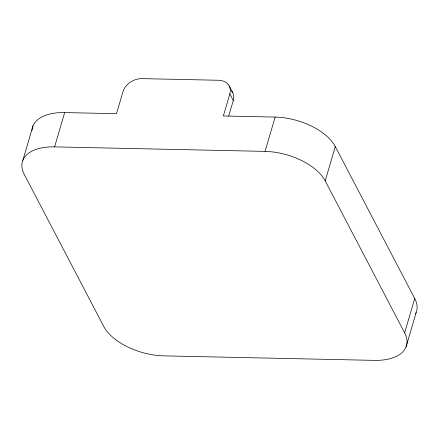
<?xml version="1.0" encoding="UTF-8"?>
<svg xmlns="http://www.w3.org/2000/svg" width="439" height="439" viewBox="0 0 439 439"><rect width="100%" height="100%" fill="white"/><g stroke="black" fill="none" stroke-linecap="round" stroke-linejoin="round"><path stroke-width="0.66" d="M22.877 160.295L32.974 125.988M229.833 93.919L223.341 115.973L275.143 117.081A49.064 26 16.4 0 1 335.292 146.566L414.734 298.525L404.637 332.833A49.064 26 16.4 0 1 374.302 360.375L163.857 355.87A49.064 26 16.4 0 1 103.708 326.386L24.266 174.426A49.064 26 16.4 0 1 54.601 146.878L64.698 112.571L116.5 113.685L122.991 91.63A16.386 12.374 -27.6 0 1 142.027 78.625L218.644 80.266A16.386 12.374 -27.6 0 1 229.833 93.919L233.279 100.52L228.697 116.083M54.601 146.878L265.046 151.389L275.143 117.081M404.637 332.833L325.195 180.873L335.292 146.566M406.026 346.964L416.123 312.65M229.098 85.737L232.549 92.333M231.627 90.994A16.386 12.374 -27.6 0 1 233.279 100.52M31.992 130.421A49.064 26 16.4 0 1 64.698 112.571M414.734 298.525A49.064 26 16.4 0 1 415.656 313.693M265.046 151.389A49.064 26 16.4 0 1 325.195 180.873"/></g></svg>
